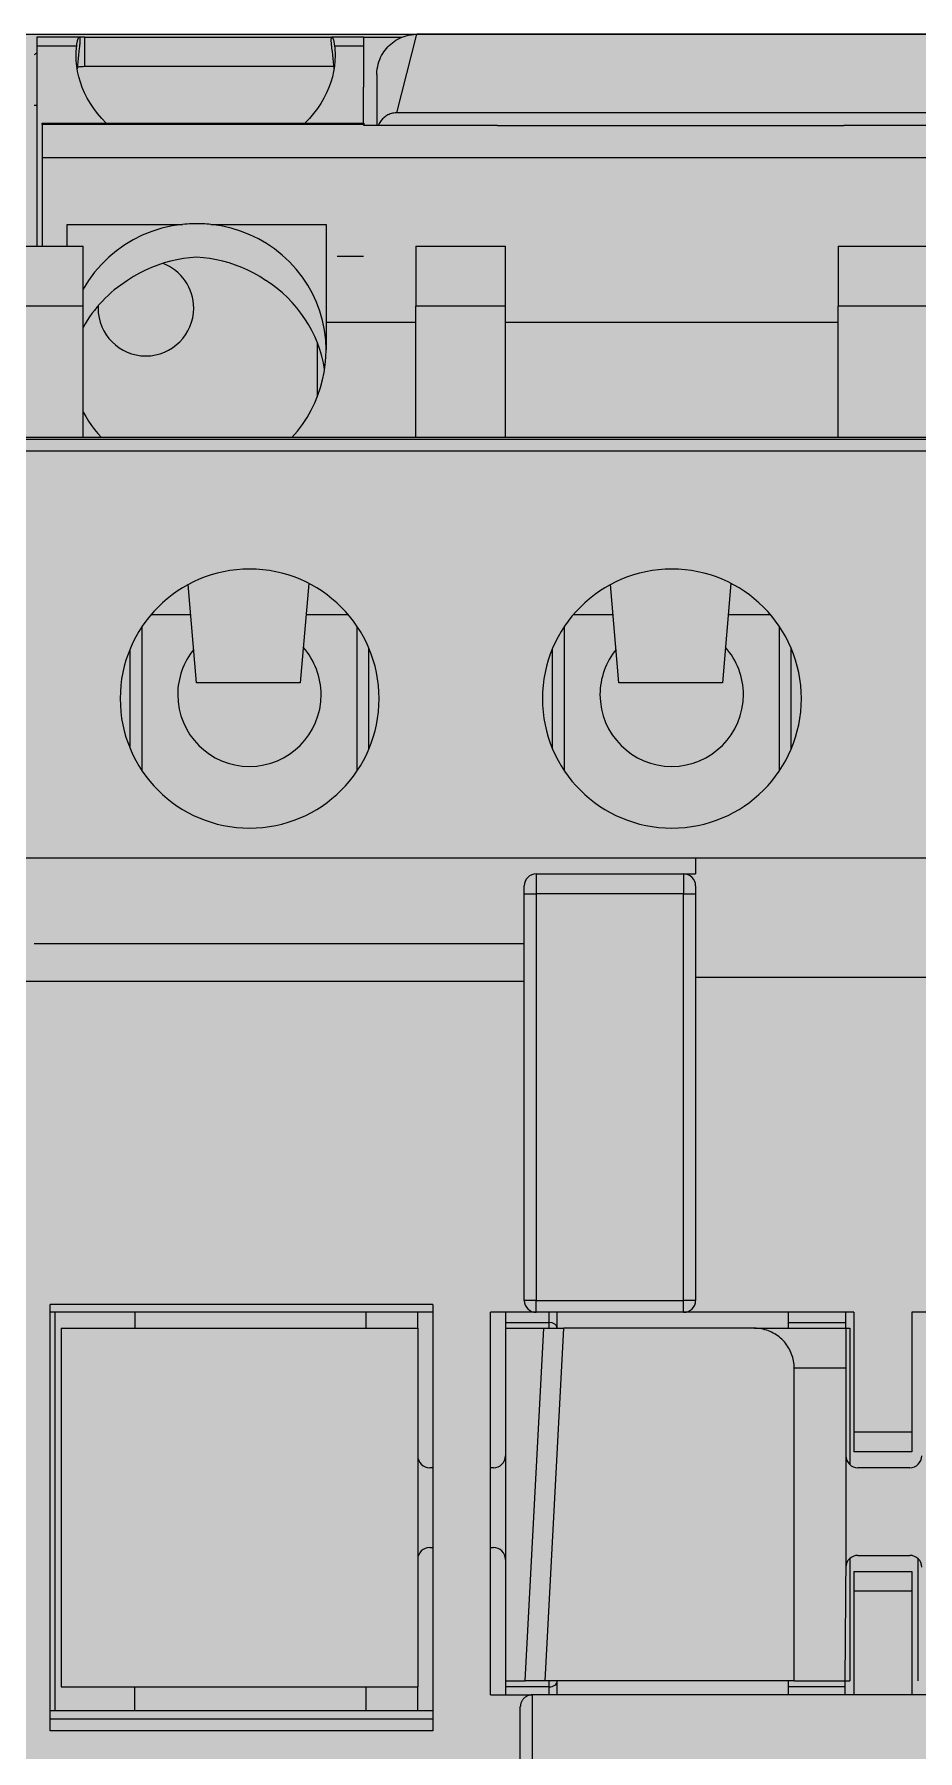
# Model space of a CAD drawing. Extents: x -20 to 2016, y -5898 to 916.
# Drawn here: x 798.27 to 820.44, y 71.66 to 114.73 of the extents above; entities that cross this region are included whole.
import ezdxf

# ---------------------------------------------------------------- set-up
doc = ezdxf.new("R2010")
doc.units = 0
doc.layers.add('MAIN-1', color=7, linetype='Continuous')
doc.layers.add('SYMS', color=7, linetype='Continuous')

msp = doc.modelspace()

# ---------------------------------------------------------------- hatches: boundary and pattern name
at = {"layer": 'SYMS', "true_color": 0x636466}
h = msp.add_hatch(color=251, dxfattribs=at)
h.dxf.hatch_style = 1
h.paths.add_polyline_path([(797.077, 44.229), (842.055, 44.229), (842.055, 114.729), (797.077, 114.729)])

# ---------------------------------------------------------------- linework, layer by layer
at = {"layer": 'MAIN-1'}
for p, q in [((799.394, 114.659), (798.331, 114.659)), ((798.331, 114.659), (798.331, 114.432)), ((799.35, 114.564), (799.354, 114.579)), ((799.354, 114.579), (799.358, 114.592)), ((799.358, 114.592), (799.362, 114.605)), ((799.362, 114.605), (799.365, 114.616)), ((799.365, 114.616), (799.369, 114.626)), ((799.369, 114.626), (799.373, 114.635)), ((799.373, 114.635), (799.377, 114.642)), ((799.377, 114.642), (799.38, 114.648)), ((799.38, 114.648), (799.384, 114.653)), ((799.384, 114.653), (799.388, 114.656)), ((799.388, 114.656), (799.391, 114.658)), ((799.391, 114.658), (799.394, 114.659)), ((799.394, 114.659), (799.397, 114.658)), ((799.397, 114.658), (799.4, 114.656)), ((799.4, 114.656), (799.403, 114.651)), ((799.421, 114.656), (799.401, 114.655)), ((799.403, 114.651), (799.405, 114.646)), ((799.405, 114.646), (799.407, 114.638)), ((799.407, 114.638), (799.409, 114.629)), ((799.409, 114.629), (799.41, 114.619)), ((799.41, 114.619), (799.411, 114.606)), ((799.411, 114.606), (799.411, 114.593)), ((799.411, 114.593), (799.411, 114.578)), ((799.411, 114.578), (799.411, 114.561)), ((799.442, 114.657), (799.421, 114.656)), ((799.463, 114.658), (799.442, 114.657)), ((799.483, 114.659), (799.463, 114.658)), ((799.504, 114.659), (799.483, 114.659)), ((799.525, 114.659), (799.504, 114.659)), ((799.525, 114.659), (805.737, 114.659)), ((799.525, 114.659), (799.525, 113.918)), ((805.72, 114.592), (805.721, 114.606)), ((805.72, 114.577), (805.72, 114.592)), ((805.721, 114.56), (805.72, 114.577)), ((805.721, 114.618), (805.723, 114.629)), ((805.721, 114.606), (805.721, 114.618)), ((805.723, 114.629), (805.724, 114.638)), ((805.724, 114.638), (805.726, 114.645)), ((805.726, 114.645), (805.728, 114.651)), ((805.728, 114.651), (805.731, 114.656)), ((805.731, 114.656), (805.734, 114.658)), ((805.734, 114.658), (805.737, 114.659)), ((805.737, 114.659), (805.741, 114.658)), ((806.526, 114.659), (805.737, 114.659)), ((805.741, 114.658), (805.744, 114.656)), ((805.744, 114.656), (805.748, 114.653)), ((805.748, 114.653), (805.751, 114.648)), ((805.751, 114.648), (805.755, 114.642)), ((805.755, 114.642), (805.759, 114.635)), ((805.759, 114.635), (805.762, 114.626)), ((805.762, 114.626), (805.766, 114.616)), ((805.766, 114.616), (805.77, 114.605)), ((805.77, 114.605), (805.774, 114.592)), ((805.774, 114.592), (805.778, 114.579)), ((805.778, 114.579), (805.781, 114.564)), ((806.526, 114.659), (807.5, 114.659)), ((806.526, 114.659), (806.526, 113.404)), ((807.3, 114.551), (807.345, 114.58)), ((807.345, 114.58), (807.392, 114.608)), ((807.366, 112.759), (807.866, 114.729)), ((807.392, 114.608), (807.441, 114.633)), ((807.441, 114.633), (807.492, 114.656)), ((807.492, 114.656), (807.546, 114.677)), ((807.546, 114.677), (807.603, 114.694)), ((807.603, 114.694), (807.663, 114.709)), ((807.663, 114.709), (807.726, 114.72)), ((807.726, 114.72), (807.794, 114.727)), ((807.794, 114.727), (807.866, 114.729)), ((831.266, 114.729), (807.866, 114.729)), ((798.276, 114.222), (798.266, 114.213)), ((798.287, 114.231), (798.276, 114.222)), ((798.298, 114.239), (798.287, 114.231)), ((798.309, 114.247), (798.298, 114.239)), ((798.32, 114.256), (798.309, 114.247)), ((798.331, 114.264), (798.32, 114.256)), ((798.331, 114.432), (798.331, 109.413)), ((799.329, 114.432), (798.331, 114.432)), ((799.316, 114.236), (799.317, 114.276)), ((799.316, 114.196), (799.316, 114.236)), ((799.32, 114.066), (799.316, 114.196)), ((799.317, 114.276), (799.319, 114.316)), ((799.319, 114.316), (799.322, 114.355)), ((799.322, 114.355), (799.325, 114.394)), ((799.325, 114.394), (799.329, 114.432)), ((799.329, 114.432), (799.331, 114.454)), ((799.331, 114.454), (799.334, 114.475)), ((799.334, 114.475), (799.337, 114.495)), ((799.337, 114.495), (799.34, 114.514)), ((799.34, 114.514), (799.343, 114.532)), ((799.343, 114.532), (799.347, 114.548)), ((799.347, 114.548), (799.35, 114.564)), ((799.373, 114.211), (799.364, 114.125)), ((799.383, 114.298), (799.373, 114.211)), ((799.394, 114.384), (799.383, 114.298)), ((799.397, 114.411), (799.394, 114.384)), ((799.401, 114.436), (799.397, 114.411)), ((799.403, 114.46), (799.401, 114.436)), ((799.406, 114.483), (799.403, 114.46)), ((799.407, 114.504), (799.406, 114.483)), ((799.409, 114.525), (799.407, 114.504)), ((799.41, 114.543), (799.409, 114.525)), ((799.411, 114.561), (799.41, 114.543)), ((805.721, 114.543), (805.721, 114.56)), ((805.723, 114.524), (805.721, 114.543)), ((805.724, 114.503), (805.723, 114.524)), ((805.726, 114.482), (805.724, 114.503)), ((805.728, 114.46), (805.726, 114.482)), ((805.731, 114.436), (805.728, 114.46)), ((805.734, 114.411), (805.731, 114.436)), ((805.737, 114.384), (805.734, 114.411)), ((805.748, 114.297), (805.737, 114.384)), ((805.758, 114.211), (805.748, 114.297)), ((805.767, 114.124), (805.758, 114.211)), ((805.781, 114.564), (805.785, 114.548)), ((805.785, 114.548), (805.788, 114.532)), ((805.788, 114.532), (805.791, 114.514)), ((805.791, 114.514), (805.795, 114.495)), ((805.795, 114.495), (805.797, 114.475)), ((805.797, 114.475), (805.8, 114.454)), ((805.8, 114.454), (805.803, 114.432)), ((805.803, 114.432), (805.807, 114.394)), ((806.526, 114.432), (805.803, 114.432)), ((805.807, 114.394), (805.81, 114.355)), ((805.81, 114.355), (805.812, 114.316)), ((805.812, 114.316), (805.814, 114.276)), ((805.816, 114.196), (805.812, 114.066)), ((805.814, 114.276), (805.815, 114.236)), ((805.815, 114.236), (805.816, 114.196)), ((806.937, 114.095), (806.96, 114.146)), ((806.96, 114.146), (806.985, 114.196)), ((806.985, 114.196), (807.012, 114.244)), ((807.012, 114.244), (807.041, 114.289)), ((807.041, 114.289), (807.072, 114.332)), ((807.072, 114.332), (807.105, 114.374)), ((807.105, 114.374), (807.14, 114.413)), ((807.14, 114.413), (807.177, 114.451)), ((807.177, 114.451), (807.216, 114.486)), ((807.216, 114.486), (807.257, 114.519)), ((807.257, 114.519), (807.3, 114.551)), ((799.332, 113.933), (799.32, 114.066)), ((799.353, 113.799), (799.332, 113.933)), ((799.348, 113.952), (799.341, 113.865)), ((799.374, 113.906), (799.344, 113.901)), ((799.356, 114.038), (799.348, 113.952)), ((799.382, 113.664), (799.353, 113.799)), ((799.364, 114.125), (799.356, 114.038)), ((799.404, 113.91), (799.374, 113.906)), ((799.433, 113.914), (799.404, 113.91)), ((799.464, 113.916), (799.433, 113.914)), ((799.494, 113.917), (799.464, 113.916)), ((799.525, 113.918), (799.494, 113.917)), ((805.786, 113.918), (799.525, 113.918)), ((805.779, 113.799), (805.749, 113.664)), ((805.776, 114.038), (805.767, 114.124)), ((805.783, 113.951), (805.776, 114.038)), ((805.799, 113.933), (805.779, 113.799)), ((805.79, 113.865), (805.783, 113.951)), ((805.812, 114.066), (805.799, 113.933)), ((806.866, 113.72), (806.868, 113.792)), ((806.866, 113.72), (806.866, 112.439)), ((806.868, 113.792), (806.875, 113.86)), ((806.875, 113.86), (806.885, 113.923)), ((806.885, 113.923), (806.9, 113.984)), ((806.9, 113.984), (806.917, 114.041)), ((806.917, 114.041), (806.937, 114.095)), ((799.421, 113.528), (799.382, 113.664)), ((799.469, 113.393), (799.421, 113.528)), ((799.528, 113.258), (799.469, 113.393)), ((805.662, 113.393), (805.604, 113.258)), ((805.711, 113.528), (805.662, 113.393)), ((805.749, 113.664), (805.711, 113.528)), ((806.526, 112.501), (806.526, 113.404)), ((799.596, 113.125), (799.528, 113.258)), ((799.673, 112.993), (799.596, 113.125)), ((799.76, 112.864), (799.673, 112.993)), ((799.855, 112.739), (799.76, 112.864)), ((805.372, 112.864), (805.276, 112.739)), ((805.458, 112.993), (805.372, 112.864)), ((805.536, 113.125), (805.458, 112.993)), ((805.604, 113.258), (805.536, 113.125)), ((798.466, 112.47), (798.466, 112.501)), ((798.466, 112.501), (806.541, 112.501)), ((798.466, 112.47), (798.466, 111.638)), ((806.541, 112.47), (798.466, 112.47)), ((799.96, 112.617), (799.855, 112.739)), ((800.072, 112.501), (799.96, 112.617)), ((805.172, 112.617), (805.059, 112.501)), ((805.276, 112.739), (805.172, 112.617)), ((806.541, 112.501), (806.541, 112.47)), ((806.541, 112.439), (806.541, 112.47)), ((809.891, 112.439), (806.541, 112.439)), ((806.912, 112.467), (806.9, 112.439)), ((806.925, 112.493), (806.912, 112.467)), ((806.94, 112.518), (806.925, 112.493)), ((806.955, 112.542), (806.94, 112.518)), ((806.972, 112.564), (806.955, 112.542)), ((806.989, 112.586), (806.972, 112.564)), ((807.008, 112.606), (806.989, 112.586)), ((807.028, 112.626), (807.008, 112.606)), ((807.049, 112.644), (807.028, 112.626)), ((807.071, 112.661), (807.049, 112.644)), ((807.094, 112.677), (807.071, 112.661)), ((807.118, 112.692), (807.094, 112.677)), ((807.144, 112.706), (807.118, 112.692)), ((807.17, 112.719), (807.144, 112.706)), ((807.198, 112.73), (807.17, 112.719)), ((807.228, 112.74), (807.198, 112.73)), ((807.259, 112.748), (807.228, 112.74)), ((807.292, 112.754), (807.259, 112.748)), ((807.328, 112.758), (807.292, 112.754)), ((807.366, 112.759), (807.328, 112.758)), ((831.766, 112.759), (807.366, 112.759)), ((809.891, 112.439), (818.591, 112.439)), ((832.541, 112.439), (818.591, 112.439)), ((798.466, 111.638), (821.941, 111.638)), ((798.466, 111.638), (798.466, 109.409)), ((799.091, 109.409), (799.091, 109.96)), ((799.091, 109.96), (801.987, 109.96)), ((801.471, 109.863), (801.22, 109.784)), ((801.726, 109.922), (801.471, 109.863)), ((801.987, 109.96), (801.726, 109.922)), ((802.045, 109.965), (801.987, 109.96)), ((802.104, 109.969), (802.045, 109.965)), ((802.163, 109.972), (802.104, 109.969)), ((802.222, 109.975), (802.163, 109.972)), ((802.281, 109.976), (802.222, 109.975)), ((802.341, 109.976), (802.281, 109.976)), ((802.341, 109.976), (802.341, 109.976)), ((802.341, 109.976), (802.341, 109.976)), ((802.341, 109.976), (802.341, 109.976)), ((802.341, 109.976), (802.341, 109.976)), ((802.341, 109.976), (802.341, 109.976)), ((802.341, 109.976), (802.341, 109.976)), ((802.341, 109.976), (802.341, 109.976)), ((802.341, 109.976), (802.341, 109.976)), ((802.341, 109.976), (802.341, 109.976)), ((802.341, 109.976), (802.341, 109.976)), ((802.341, 109.976), (802.341, 109.976)), ((802.341, 109.976), (802.341, 109.976)), ((802.341, 109.976), (802.341, 109.976)), ((802.341, 109.976), (802.341, 109.976)), ((802.341, 109.976), (802.341, 109.976)), ((802.341, 109.976), (802.341, 109.976)), ((802.341, 109.976), (802.341, 109.976)), ((802.341, 109.976), (802.341, 109.976)), ((802.341, 109.976), (802.341, 109.976)), ((802.341, 109.976), (802.341, 109.976)), ((802.341, 109.976), (802.341, 109.976)), ((802.341, 109.976), (802.341, 109.976)), ((802.341, 109.976), (802.341, 109.976)), ((802.341, 109.976), (802.341, 109.976)), ((802.341, 109.976), (802.341, 109.976)), ((802.341, 109.976), (802.341, 109.976)), ((802.341, 109.976), (802.341, 109.976)), ((802.341, 109.976), (802.341, 109.976)), ((802.341, 109.976), (802.341, 109.976)), ((802.341, 109.976), (802.341, 109.976)), ((802.341, 109.976), (802.341, 109.976)), ((802.341, 109.976), (802.341, 109.976)), ((802.341, 109.976), (802.341, 109.976)), ((802.341, 109.976), (802.341, 109.976)), ((802.392, 109.976), (802.341, 109.976)), ((802.442, 109.975), (802.392, 109.976)), ((802.493, 109.973), (802.442, 109.975)), ((802.544, 109.971), (802.493, 109.973)), ((802.594, 109.968), (802.544, 109.971)), ((802.645, 109.964), (802.594, 109.968)), ((802.695, 109.96), (802.645, 109.964)), ((802.954, 109.922), (802.695, 109.96)), ((802.695, 109.96), (805.591, 109.96)), ((803.204, 109.865), (802.954, 109.922)), ((803.443, 109.791), (803.204, 109.865)), ((805.591, 109.96), (805.591, 107.509)), ((797.666, 109.409), (799.491, 109.409)), ((798.331, 109.413), (798.331, 109.409)), ((798.331, 109.413), (798.466, 109.413)), ((799.491, 107.909), (799.491, 109.409)), ((800.535, 109.445), (800.332, 109.3)), ((800.749, 109.573), (800.535, 109.445)), ((800.977, 109.687), (800.749, 109.573)), ((801.22, 109.784), (800.977, 109.687)), ((803.672, 109.701), (803.443, 109.791)), ((803.89, 109.596), (803.672, 109.701)), ((804.097, 109.477), (803.89, 109.596)), ((804.295, 109.342), (804.097, 109.477)), ((807.841, 109.409), (810.091, 109.409)), ((807.841, 109.409), (807.841, 107.909)), ((810.091, 107.909), (810.091, 109.409)), ((818.441, 109.409), (820.691, 109.409)), ((818.441, 109.409), (818.441, 107.909)), ((800.136, 109.137), (799.95, 108.956)), ((800.332, 109.3), (800.136, 109.137)), ((801.522, 108.991), (801.365, 108.939)), ((801.682, 109.036), (801.522, 108.991)), ((801.844, 109.073), (801.682, 109.036)), ((802.007, 109.102), (801.844, 109.073)), ((802.173, 109.123), (802.007, 109.102)), ((802.341, 109.135), (802.173, 109.123)), ((802.509, 109.123), (802.341, 109.135)), ((802.674, 109.102), (802.509, 109.123)), ((802.838, 109.073), (802.674, 109.102)), ((803, 109.036), (802.838, 109.073)), ((803.159, 108.991), (803, 109.036)), ((803.317, 108.939), (803.159, 108.991)), ((804.488, 109.188), (804.295, 109.342)), ((804.672, 109.017), (804.488, 109.188)), ((804.842, 108.832), (804.672, 109.017)), ((805.866, 109.159), (806.526, 109.159)), ((799.624, 108.548), (799.491, 108.334)), ((799.778, 108.757), (799.624, 108.548)), ((799.95, 108.956), (799.778, 108.757)), ((800.755, 108.648), (800.608, 108.554)), ((800.904, 108.733), (800.755, 108.648)), ((801.056, 108.81), (800.904, 108.733)), ((801.209, 108.878), (801.056, 108.81)), ((801.365, 108.939), (801.209, 108.878)), ((803.472, 108.878), (803.317, 108.939)), ((803.626, 108.81), (803.472, 108.878)), ((803.777, 108.733), (803.626, 108.81)), ((803.926, 108.648), (803.777, 108.733)), ((804.073, 108.554), (803.926, 108.648)), ((804.996, 108.636), (804.842, 108.832)), ((805.131, 108.434), (804.996, 108.636)), ((805.248, 108.227), (805.131, 108.434)), ((805.349, 108.011), (805.248, 108.227)), ((799.491, 107.909), (797.666, 107.909)), ((799.491, 104.609), (799.491, 107.909)), ((805.433, 107.784), (805.349, 108.011)), ((805.501, 107.547), (805.433, 107.784)), ((807.841, 104.609), (807.841, 107.909)), ((810.091, 107.909), (807.841, 107.909)), ((810.091, 104.609), (810.091, 107.909)), ((818.441, 104.609), (818.441, 107.909)), ((820.691, 107.909), (818.441, 107.909)), ((805.551, 107.305), (805.501, 107.547)), ((805.581, 107.059), (805.551, 107.305)), ((805.591, 107.509), (807.841, 107.509)), ((805.591, 107.509), (805.591, 106.809)), ((810.091, 107.509), (818.441, 107.509)), ((805.366, 107.004), (805.366, 105.621)), ((805.591, 106.809), (805.581, 107.059)), ((805.542, 106.247), (805.569, 106.437)), ((805.569, 106.437), (805.585, 106.625)), ((805.585, 106.625), (805.591, 106.809)), ((805.451, 105.864), (805.502, 106.056)), ((805.502, 106.056), (805.542, 106.247)), ((805.308, 105.484), (805.386, 105.673)), ((805.386, 105.673), (805.451, 105.864)), ((799.491, 105.249), (799.556, 105.136)), ((799.556, 105.136), (799.625, 105.025)), ((804.998, 104.94), (805.114, 105.116)), ((805.114, 105.116), (805.217, 105.298)), ((805.217, 105.298), (805.308, 105.484)), ((799.625, 105.025), (799.7, 104.917)), ((799.7, 104.917), (799.779, 104.811)), ((799.779, 104.811), (799.862, 104.708)), ((799.862, 104.708), (799.949, 104.609)), ((804.733, 104.609), (804.871, 104.77)), ((804.871, 104.77), (804.998, 104.94)), ((841.421, 104.609), (797.721, 104.609)), ((798.005, 104.571), (841.136, 104.571)), ((841.136, 104.272), (798.005, 104.272)), ((802.341, 98.459), (802.13, 100.92)), ((805.154, 100.951), (804.941, 98.459)), ((812.941, 98.459), (812.73, 100.92)), ((815.754, 100.951), (815.541, 98.459)), ((802.195, 100.159), (801.19, 100.159)), ((806.151, 100.159), (805.087, 100.159)), ((812.795, 100.159), (811.79, 100.159)), ((816.751, 100.159), (815.687, 100.159)), ((800.966, 99.86), (800.966, 96.257)), ((806.366, 99.875), (806.366, 96.243)), ((811.566, 99.86), (811.566, 96.257)), ((816.966, 99.875), (816.966, 96.243)), ((800.666, 99.297), (800.666, 96.821)), ((806.666, 96.797), (806.666, 99.321)), ((811.266, 99.297), (811.266, 96.821)), ((817.266, 96.797), (817.266, 99.321)), ((804.941, 98.459), (802.341, 98.459)), ((815.541, 98.459), (812.941, 98.459)), ((841.421, 94.059), (797.721, 94.059)), ((824.266, 94.059), (814.866, 94.059)), ((814.866, 94.059), (814.866, 93.659)), ((816.966, 94.059), (816.966, 94.059)), ((817.266, 94.059), (817.266, 94.059)), ((818.291, 94.059), (818.291, 94.059)), ((810.866, 93.659), (814.566, 93.659)), ((810.866, 93.659), (810.866, 93.159)), ((814.566, 93.659), (814.866, 93.659)), ((814.566, 93.659), (814.566, 93.159)), ((810.566, 93.159), (810.566, 93.359)), ((810.566, 82.959), (810.566, 93.159)), ((810.566, 93.159), (810.866, 93.159)), ((810.866, 93.159), (810.866, 82.959)), ((814.566, 93.159), (810.866, 93.159)), ((814.566, 82.959), (814.566, 93.159)), ((814.566, 93.159), (814.866, 93.159)), ((814.866, 93.359), (814.866, 93.159)), ((814.866, 93.159), (814.866, 82.959)), ((810.566, 91.909), (798.266, 91.909)), ((810.566, 90.959), (797.066, 90.959)), ((824.266, 91.059), (814.866, 91.059)), ((798.666, 72.159), (798.666, 82.859)), ((808.266, 82.859), (798.666, 82.859)), ((808.266, 82.859), (808.266, 72.159)), ((810.866, 82.959), (810.566, 82.959)), ((810.866, 82.959), (814.566, 82.959)), ((810.866, 82.659), (810.866, 82.959)), ((814.566, 82.659), (814.566, 82.959)), ((814.866, 82.959), (814.566, 82.959)), ((808.266, 82.659), (798.666, 82.659)), ((798.791, 72.659), (798.791, 82.659)), ((800.791, 82.659), (800.791, 82.259)), ((806.591, 82.659), (806.591, 82.259)), ((807.891, 82.259), (807.891, 82.659)), ((809.716, 73.059), (809.716, 82.659)), ((810.866, 82.659), (809.716, 82.659)), ((810.091, 82.659), (810.091, 82.405)), ((810.091, 82.405), (810.091, 82.259)), ((810.091, 82.405), (811.191, 82.405)), ((814.566, 82.659), (810.866, 82.659)), ((811.191, 82.405), (811.191, 82.659)), ((811.191, 82.259), (811.191, 82.405)), ((811.391, 82.264), (811.391, 82.659)), ((811.391, 82.259), (811.391, 82.264)), ((818.841, 82.659), (814.566, 82.659)), ((817.191, 82.659), (817.191, 82.405)), ((817.191, 82.405), (817.191, 82.259)), ((817.191, 82.405), (818.641, 82.405)), ((818.641, 82.405), (818.641, 82.659)), ((818.641, 82.259), (818.641, 82.405)), ((818.841, 82.659), (818.841, 79.659)), ((820.291, 82.659), (820.291, 79.659)), ((824.566, 82.659), (820.291, 82.659)), ((798.941, 82.259), (807.891, 82.259)), ((798.941, 82.259), (798.941, 73.259)), ((807.891, 82.259), (807.891, 73.259)), ((810.091, 82.259), (810.091, 73.409)), ((810.091, 82.259), (811.055, 82.259)), ((810.591, 73.409), (811.055, 82.259)), ((811.055, 82.259), (811.055, 82.259)), ((811.055, 82.259), (811.057, 82.259)), ((811.057, 82.259), (811.059, 82.259)), ((811.059, 82.259), (811.063, 82.259)), ((811.063, 82.259), (811.068, 82.259)), ((811.068, 82.259), (811.074, 82.259)), ((811.074, 82.259), (811.08, 82.259)), ((811.08, 82.259), (811.088, 82.259)), ((811.088, 82.259), (811.097, 82.259)), ((811.09, 73.409), (811.554, 82.259)), ((811.097, 82.259), (811.107, 82.259)), ((811.107, 82.259), (811.118, 82.259)), ((811.118, 82.259), (811.129, 82.259)), ((811.129, 82.259), (811.142, 82.259)), ((811.142, 82.259), (811.155, 82.259)), ((811.155, 82.259), (811.17, 82.259)), ((811.17, 82.259), (811.185, 82.259)), ((811.185, 82.259), (811.201, 82.259)), ((811.201, 82.259), (811.217, 82.259)), ((811.217, 82.259), (811.235, 82.259)), ((811.235, 82.259), (811.253, 82.259)), ((811.253, 82.259), (811.272, 82.259)), ((811.272, 82.259), (811.291, 82.259)), ((811.291, 82.259), (811.311, 82.259)), ((811.311, 82.259), (811.331, 82.259)), ((811.331, 82.259), (811.352, 82.259)), ((811.352, 82.259), (811.374, 82.259)), ((811.374, 82.259), (811.395, 82.259)), ((811.395, 82.259), (811.417, 82.259)), ((811.417, 82.259), (811.439, 82.259)), ((811.439, 82.259), (811.461, 82.259)), ((811.461, 82.259), (811.484, 82.259)), ((811.484, 82.259), (811.507, 82.259)), ((811.507, 82.259), (811.53, 82.259)), ((811.53, 82.259), (811.554, 82.259)), ((811.554, 82.259), (811.554, 82.259)), ((811.554, 82.259), (811.554, 82.259)), ((811.554, 82.259), (811.554, 82.259)), ((811.554, 82.259), (811.554, 82.259)), ((811.554, 82.259), (811.554, 82.259)), ((811.554, 82.259), (811.554, 82.259)), ((811.554, 82.259), (811.554, 82.259)), ((811.554, 82.259), (811.554, 82.259)), ((811.554, 82.259), (811.554, 82.259)), ((811.554, 82.259), (811.554, 82.259)), ((811.554, 82.259), (811.554, 82.259)), ((811.554, 82.259), (811.554, 82.259)), ((811.554, 82.259), (811.554, 82.259)), ((811.554, 82.259), (811.554, 82.259)), ((811.554, 82.259), (811.554, 82.259)), ((811.554, 82.259), (811.554, 82.259)), ((811.554, 82.259), (811.554, 82.259)), ((811.554, 82.259), (811.554, 82.259)), ((811.554, 82.259), (811.554, 82.259)), ((811.554, 82.259), (811.554, 82.259)), ((811.554, 82.259), (811.554, 82.259)), ((811.554, 82.259), (811.554, 82.259)), ((811.554, 82.259), (811.554, 82.259)), ((811.554, 82.259), (811.554, 82.259)), ((811.554, 82.259), (811.554, 82.259)), ((811.554, 82.259), (811.554, 82.259)), ((811.554, 82.259), (811.554, 82.259)), ((811.554, 82.259), (811.554, 82.259)), ((811.554, 82.259), (811.554, 82.259)), ((811.554, 82.259), (811.554, 82.259)), ((811.554, 82.259), (811.554, 82.259)), ((811.554, 82.259), (811.554, 82.259)), ((811.554, 82.259), (811.554, 82.259)), ((811.554, 82.259), (811.554, 82.259)), ((816.341, 82.259), (811.554, 82.259)), ((816.387, 82.258), (816.341, 82.259)), ((816.342, 82.259), (818.641, 82.259)), ((816.432, 82.255), (816.387, 82.258)), ((816.476, 82.25), (816.432, 82.255)), ((816.52, 82.243), (816.476, 82.25)), ((816.564, 82.234), (816.52, 82.243)), ((816.607, 82.223), (816.564, 82.234)), ((816.65, 82.21), (816.607, 82.223)), ((816.692, 82.195), (816.65, 82.21)), ((816.734, 82.178), (816.692, 82.195)), ((816.775, 82.16), (816.734, 82.178)), ((816.815, 82.14), (816.775, 82.16)), ((816.854, 82.117), (816.815, 82.14)), ((816.892, 82.094), (816.854, 82.117)), ((816.929, 82.068), (816.892, 82.094)), ((816.964, 82.041), (816.929, 82.068)), ((816.999, 82.012), (816.964, 82.041)), ((817.032, 81.982), (816.999, 82.012)), ((817.064, 81.95), (817.032, 81.982)), ((817.094, 81.917), (817.064, 81.95)), ((817.123, 81.883), (817.094, 81.917)), ((817.15, 81.847), (817.123, 81.883)), ((817.175, 81.81), (817.15, 81.847)), ((818.641, 82.259), (818.641, 81.259)), ((818.641, 82.259), (818.741, 82.259)), ((818.741, 82.259), (818.741, 78.835)), ((817.199, 81.772), (817.175, 81.81)), ((817.221, 81.733), (817.199, 81.772)), ((817.242, 81.693), (817.221, 81.733)), ((817.26, 81.652), (817.242, 81.693)), ((817.277, 81.61), (817.26, 81.652)), ((817.292, 81.568), (817.277, 81.61)), ((817.305, 81.525), (817.292, 81.568)), ((817.316, 81.482), (817.305, 81.525)), ((817.325, 81.438), (817.316, 81.482)), ((817.332, 81.394), (817.325, 81.438)), ((817.337, 81.349), (817.332, 81.394)), ((817.34, 81.304), (817.337, 81.349)), ((817.341, 81.259), (817.34, 81.304)), ((817.341, 73.409), (817.341, 81.259)), ((818.641, 81.259), (817.341, 81.259)), ((818.641, 81.259), (818.641, 76.559)), ((818.841, 79.659), (820.291, 79.659)), ((818.841, 79.659), (818.841, 79.159)), ((820.291, 79.659), (820.291, 79.159)), ((820.291, 79.159), (818.841, 79.159)), ((808.266, 78.759), (808.191, 78.759)), ((809.791, 78.759), (809.716, 78.759)), ((820.241, 78.759), (818.941, 78.759)), ((808.191, 76.759), (808.266, 76.759)), ((809.716, 76.759), (809.791, 76.759)), ((818.641, 76.559), (818.613, 73.409)), ((818.741, 76.485), (818.741, 73.409)), ((818.938, 76.559), (820.243, 76.559)), ((820.441, 76.485), (820.441, 73.409)), ((818.841, 76.159), (818.841, 75.659)), ((818.841, 76.159), (820.291, 76.159)), ((820.291, 76.159), (820.291, 75.659)), ((818.841, 75.659), (818.841, 73.059)), ((820.291, 75.659), (818.841, 75.659)), ((820.291, 75.659), (820.291, 73.059)), ((798.941, 73.259), (807.891, 73.259)), ((800.791, 72.659), (800.791, 73.259)), ((806.591, 73.259), (806.591, 72.659)), ((807.891, 72.659), (807.891, 73.259)), ((810.091, 73.409), (810.091, 73.259)), ((810.091, 73.409), (810.591, 73.409)), ((810.091, 73.259), (810.091, 73.059)), ((811.191, 73.259), (810.091, 73.259)), ((810.593, 73.409), (810.591, 73.409)), ((810.591, 73.409), (810.591, 73.409)), ((810.596, 73.409), (810.593, 73.409)), ((810.599, 73.409), (810.596, 73.409)), ((810.604, 73.409), (810.599, 73.409)), ((810.61, 73.409), (810.604, 73.409)), ((810.617, 73.409), (810.61, 73.409)), ((810.625, 73.409), (810.617, 73.409)), ((810.633, 73.409), (810.625, 73.409)), ((810.643, 73.409), (810.633, 73.409)), ((810.654, 73.409), (810.643, 73.409)), ((810.666, 73.409), (810.654, 73.409)), ((810.678, 73.409), (810.666, 73.409)), ((810.692, 73.409), (810.678, 73.409)), ((810.706, 73.409), (810.692, 73.409)), ((810.721, 73.409), (810.706, 73.409)), ((810.737, 73.409), (810.721, 73.409)), ((810.754, 73.409), (810.737, 73.409)), ((810.771, 73.409), (810.754, 73.409)), ((810.789, 73.409), (810.771, 73.409)), ((810.808, 73.409), (810.789, 73.409)), ((810.827, 73.409), (810.808, 73.409)), ((810.847, 73.409), (810.827, 73.409)), ((810.868, 73.409), (810.847, 73.409)), ((810.888, 73.409), (810.868, 73.409)), ((810.91, 73.409), (810.888, 73.409)), ((810.931, 73.409), (810.91, 73.409)), ((810.953, 73.409), (810.931, 73.409)), ((810.975, 73.409), (810.953, 73.409)), ((810.998, 73.409), (810.975, 73.409)), ((811.02, 73.409), (810.998, 73.409)), ((811.043, 73.409), (811.02, 73.409)), ((811.066, 73.409), (811.043, 73.409)), ((811.09, 73.409), (811.066, 73.409)), ((811.09, 73.409), (811.09, 73.409)), ((811.09, 73.409), (811.09, 73.409)), ((811.09, 73.409), (811.09, 73.409)), ((811.09, 73.409), (811.09, 73.409)), ((811.09, 73.409), (811.09, 73.409)), ((811.09, 73.409), (811.09, 73.409)), ((817.341, 73.409), (811.09, 73.409)), ((811.191, 73.259), (811.191, 73.409)), ((811.191, 73.059), (811.191, 73.259)), ((811.391, 73.4), (811.391, 73.409)), ((811.391, 73.059), (811.391, 73.4)), ((817.191, 73.409), (817.191, 73.259)), ((817.191, 73.259), (817.191, 73.059)), ((818.612, 73.259), (817.191, 73.259)), ((817.341, 73.409), (818.613, 73.409)), ((818.612, 73.259), (818.61, 73.059)), ((818.613, 73.328), (818.612, 73.315)), ((818.612, 73.315), (818.612, 73.303)), ((818.612, 73.303), (818.612, 73.289)), ((818.612, 73.289), (818.612, 73.274)), ((818.612, 73.274), (818.612, 73.259)), ((818.613, 73.409), (818.741, 73.409)), ((818.613, 73.409), (818.613, 73.409)), ((818.613, 73.409), (818.613, 73.407)), ((818.613, 73.407), (818.613, 73.405)), ((818.613, 73.405), (818.613, 73.402)), ((818.613, 73.402), (818.613, 73.399)), ((818.613, 73.399), (818.613, 73.394)), ((818.613, 73.394), (818.613, 73.389)), ((818.613, 73.389), (818.613, 73.382)), ((818.613, 73.382), (818.613, 73.375)), ((818.613, 73.375), (818.613, 73.367)), ((818.613, 73.367), (818.613, 73.359)), ((818.613, 73.359), (818.613, 73.349)), ((818.613, 73.349), (818.613, 73.339)), ((818.613, 73.339), (818.613, 73.328)), ((809.716, 73.059), (810.766, 73.059)), ((810.469, 72.8), (810.467, 72.78)), ((810.472, 72.819), (810.469, 72.8)), ((810.476, 72.837), (810.472, 72.819)), ((810.482, 72.855), (810.476, 72.837)), ((810.487, 72.871), (810.482, 72.855)), ((810.494, 72.886), (810.487, 72.871)), ((810.501, 72.901), (810.494, 72.886)), ((810.509, 72.914), (810.501, 72.901)), ((810.518, 72.928), (810.509, 72.914)), ((810.527, 72.941), (810.518, 72.928)), ((810.537, 72.953), (810.527, 72.941)), ((810.549, 72.966), (810.537, 72.953)), ((810.561, 72.978), (810.549, 72.966)), ((810.573, 72.989), (810.561, 72.978)), ((810.587, 73), (810.573, 72.989)), ((810.602, 73.01), (810.587, 73)), ((810.617, 73.019), (810.602, 73.01)), ((810.633, 73.028), (810.617, 73.019)), ((810.649, 73.035), (810.633, 73.028)), ((810.666, 73.042), (810.649, 73.035)), ((810.682, 73.047), (810.666, 73.042)), ((810.699, 73.051), (810.682, 73.047)), ((810.716, 73.055), (810.699, 73.051)), ((810.733, 73.057), (810.716, 73.055)), ((810.749, 73.059), (810.733, 73.057)), ((810.766, 73.059), (810.749, 73.059)), ((828.366, 73.059), (810.766, 73.059)), ((810.766, 73.059), (810.766, 69.259)), ((808.266, 72.659), (798.666, 72.659)), ((798.666, 72.459), (808.266, 72.459)), ((810.467, 72.78), (810.466, 72.759)), ((810.466, 69.259), (810.466, 72.759)), ((808.266, 72.159), (798.666, 72.159))]:
    msp.add_line(p, q, dxfattribs=at)
for centre, radius, start, end in [((801.066, 107.859), 1.2, 0, 69.267), ((801.066, 107.859), 1.2, 177.244, 180), ((801.066, 107.859), 1.2, 180, 0), ((803.671, 98.059), 3.25, 0, 180), ((814.271, 98.059), 3.25, 0, 180), ((803.666, 98.159), 1.8, 140.8866, 180), ((803.666, 98.159), 1.8, 0, 41.351), ((814.266, 98.159), 1.8, 140.8866, 180), ((814.266, 98.159), 1.8, 0, 41.351), ((803.671, 98.059), 3.25, 180, 0), ((803.666, 98.159), 1.8, 180, 0), ((814.271, 98.059), 3.25, 180, 0), ((814.266, 98.159), 1.8, 180, 0), ((810.866, 93.359), 0.3, 90, 180.0008), ((814.566, 93.359), 0.3, 359.9994, 90), ((810.866, 82.959), 0.3, 180, 270), ((814.566, 82.959), 0.3, 270, 0), ((808.191, 79.059), 0.3, 180, 270), ((809.791, 79.059), 0.3, 270, 0), ((818.941, 79.059), 0.3, 180, 270), ((820.241, 79.059), 0.3, 270, 0), ((808.191, 76.459), 0.3, 90, 180), ((809.791, 76.459), 0.3, 0, 90), ((818.938, 76.259), 0.3, 90, 179.5), ((820.243, 76.259), 0.3, 0.3789, 90)]:
    msp.add_arc(centre, radius, start, end, dxfattribs=at)
for centre, major_axis, ratio, start_param, end_param in [((798.525, 112.685), (-1, 0.026), 0.258736, -1.36843, -1.301657), ((802.341, 105.824), (-3.25, 0), 0.992546, -1.008541, -0.501372), ((802.341, 105.824), (-3.25, 0), 0.992546, -2.988754, -2.133052), ((811.191, 82.264), (0.2, 0), 0.707107, 0, 1.570796), ((811.191, 73.4), (-0.2, 0), 0.707107, 1.570796, 3.141603)]:
    msp.add_ellipse(centre, major_axis=major_axis, ratio=ratio, start_param=start_param, end_param=end_param, dxfattribs=at)
at = {"layer": 'SYMS'}
msp.add_lwpolyline([(797.077, 114.729), (842.055, 114.729), (842.055, 44.229), (797.077, 44.229)], close=True, dxfattribs=at)

doc.saveas('drawing.dxf')
